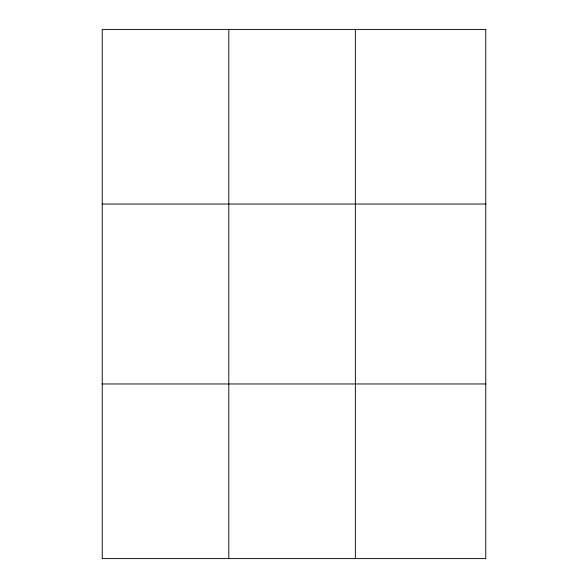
<?xml version="1.0" encoding="UTF-8"?>
<svg xmlns="http://www.w3.org/2000/svg" width="588" height="588" viewBox="0 0 588 588"><rect width="100%" height="100%" fill="white"/><g stroke="black" fill="none" stroke-linecap="round" stroke-linejoin="round"><path stroke-width="0.88" d="M228.798 558.6L228.798 29.4M355.365 558.6L355.365 29.4M102.231 204.036L485.769 204.036M102.231 383.964L485.769 383.964M485.769 29.4L485.769 558.6L102.231 558.6L102.231 29.4L485.769 29.4"/></g></svg>
